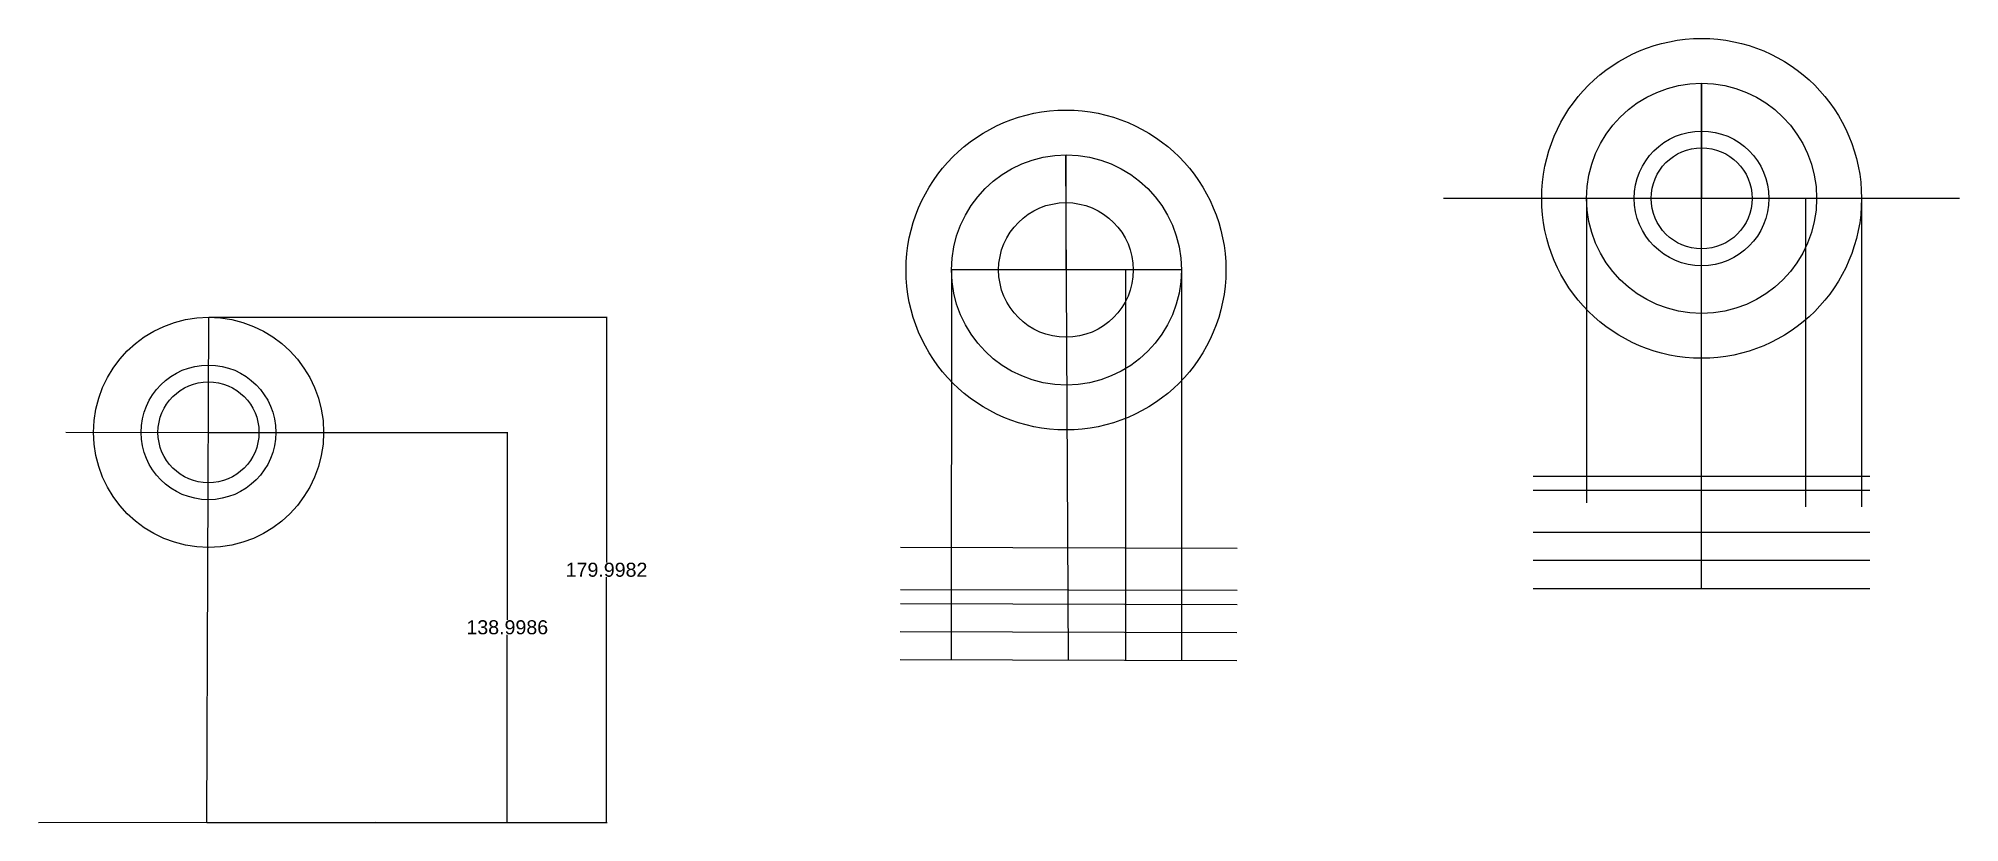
# Model space of a CAD drawing. Header units: millimetres. Extents: x 5 to 690, y 5 to 284.
import ezdxf

# ---------------------------------------------------------------- set-up
doc = ezdxf.new("R2010")
doc.units = ezdxf.units.MM
doc.header["$MEASUREMENT"] = 0
doc.styles.get("Standard").update_dxf_attribs({"font": 'arial.ttf'})
doc.dimstyles.get("Standard").update_dxf_attribs({"dimtxt": 5, "dimasz": 0.18, "dimexe": 0.18, "dimexo": 0.0625, "dimgap": 0.09, "dimtad": 0, "dimtih": 1, "dimtoh": 1, "dimdec": 4, "dimzin": 0, "dimdsep": 46, "dimtxsty": 'Standard', "dimcen": 0.09, "dimadec": 0, "dimazin": 0, "dimtfac": 1, "dimtdec": 4, "dimtofl": 0, "dimtmove": 0, "dimatfit": 3, "dimfxl": 1, "dimtolj": 1, "dimtzin": 0, "dimarcsym": 0})

# ---------------------------------------------------------------- blocks, each defined once
blk = doc.blocks.new('*D3')
at = {"color": 0, "lineweight": -2, "transparency": 16777216}
for p, q in [((65.68, 144.07), (172.3, 144.07)), ((172.12, 143.89), (172.12, 77.22)), ((172.12, 5.25), (172.12, 71.93)), ((65.07, 5.07), (172.3, 5.07))]:
    blk.add_line(p, q, dxfattribs=at)
at = {"color": 0, "transparency": 16777216}
for points in [[(172.09, 143.89), (172.15, 143.89), (172.12, 144.07)], [(172.09, 5.25), (172.15, 5.25), (172.12, 5.07)]]:
    blk.add_solid(points, dxfattribs=at)
at = {"layer": 'Defpoints', "color": 0, "transparency": 16777216}
for p in [(65.62, 144.07), (65, 5.07), (172.12, 5.07)]:
    blk.add_point(p, dxfattribs=at)
at = {"color": 0, "transparency": 16777216, "insert": (172.12, 74.57), "char_height": 5, "attachment_point": 5}
blk.add_mtext('\\A1;138.9986', dxfattribs=at)
blk = doc.blocks.new('*D4')
at = {"color": 0, "lineweight": -2, "transparency": 16777216}
for p, q in [((65.91, 185.07), (207.68, 185.07)), ((207.5, 184.89), (207.5, 97.72)), ((207.5, 5.25), (207.5, 92.43)), ((65.07, 5.07), (207.68, 5.07))]:
    blk.add_line(p, q, dxfattribs=at)
at = {"color": 0, "transparency": 16777216}
for points in [[(207.47, 184.89), (207.53, 184.89), (207.5, 185.07)], [(207.47, 5.25), (207.53, 5.25), (207.5, 5.07)]]:
    blk.add_solid(points, dxfattribs=at)
at = {"layer": 'Defpoints', "color": 0, "transparency": 16777216}
for p in [(65.85, 185.07), (207.5, 185.07), (65, 5.07)]:
    blk.add_point(p, dxfattribs=at)
at = {"color": 0, "transparency": 16777216, "insert": (207.5, 95.07), "char_height": 5, "attachment_point": 5}
blk.add_mtext('\\A1;179.9982', dxfattribs=at)

msp = doc.modelspace()

# ---------------------------------------------------------------- linework, layer by layer
for p, q in [((597.8327, 88.46019), (597.8327, 268.46019)), ((597.8327, 268.46019), (597.8327, 227.46019)), ((372.17656, 62.93972), (371.23186, 242.93724)), ((371.23186, 242.93724), (371.26633, 201.93725)), ((689.78705, 227.46019), (505.87835, 227.46019)), ((556.8327, 227.46019), (556.8327, 118.93135)), ((597.8327, 227.46019), (597.8327, 227.46019)), ((634.8327, 227.46019), (634.8327, 117.50194)), ((654.8327, 227.46019), (654.8327, 117.50194)), ((330.44705, 201.93779), (330.38444, 63.057)), ((412.44705, 201.93671), (330.44705, 201.93779)), ((392.44705, 201.93697), (392.44521, 62.82698)), ((412.44705, 201.93671), (412.44521, 62.82671)), ((65.00292, 5.07339), (65.79876, 185.07163)), ((65.66948, 155.8316), (65.66948, 155.8316)), ((14.7549, 144.11795), (116.48008, 144.02612)), ((537.8327, 128.46019), (657.8327, 128.46019)), ((537.8327, 123.46019), (657.8327, 123.46019)), ((312.28905, 103.10794), (432.28858, 102.77119)), ((537.8327, 108.46019), (657.8327, 108.46019)), ((537.8327, 98.46019), (657.8327, 98.46019)), ((312.23293, 83.10802), (432.23245, 82.77126)), ((312.24696, 88.108), (432.24649, 87.77124)), ((537.8327, 88.46019), (657.8327, 88.46019)), ((312.20486, 73.10806), (432.20439, 72.7713)), ((312.1768, 63.1081), (432.17633, 62.77134)), ((5.00297, 4.99807), (125.00288, 5.14872))]:
    msp.add_line(p, q)
for centre, radius in [((597.8327, 227.46019), 57), ((597.8327, 227.46019), 41), ((371.26633, 201.93725), 57), ((597.8327, 227.46019), 24), ((371.44705, 201.93779), 41), ((597.8327, 227.46019), 18), ((371.26633, 201.93725), 24), ((65.6545, 144.072), 41), ((65.61749, 144.07203), 24), ((65.61749, 144.07203), 18)]:
    msp.add_circle(centre, radius)

# ---------------------------------------------------------------- dimensions: what is measured, and where the dimension line sits
for base, p1, p2, picture, middle in [((207.50136, 185.07155), (65.00292, 5.07339), (65.84669, 185.07155), '*D4', (207.50136, 95.07247)), ((172.11516, 5.07339), (65.61749, 144.07203), (65.00292, 5.07339), '*D3', (172.11516, 74.57271))]:
    dim = msp.add_linear_dim(base=base, p1=p1, p2=p2, angle=90, dimstyle='Standard')
    dim.commit()
    dim.dimension.update_dxf_attribs({"geometry": picture, "text_midpoint": middle})

doc.saveas('drawing.dxf')
